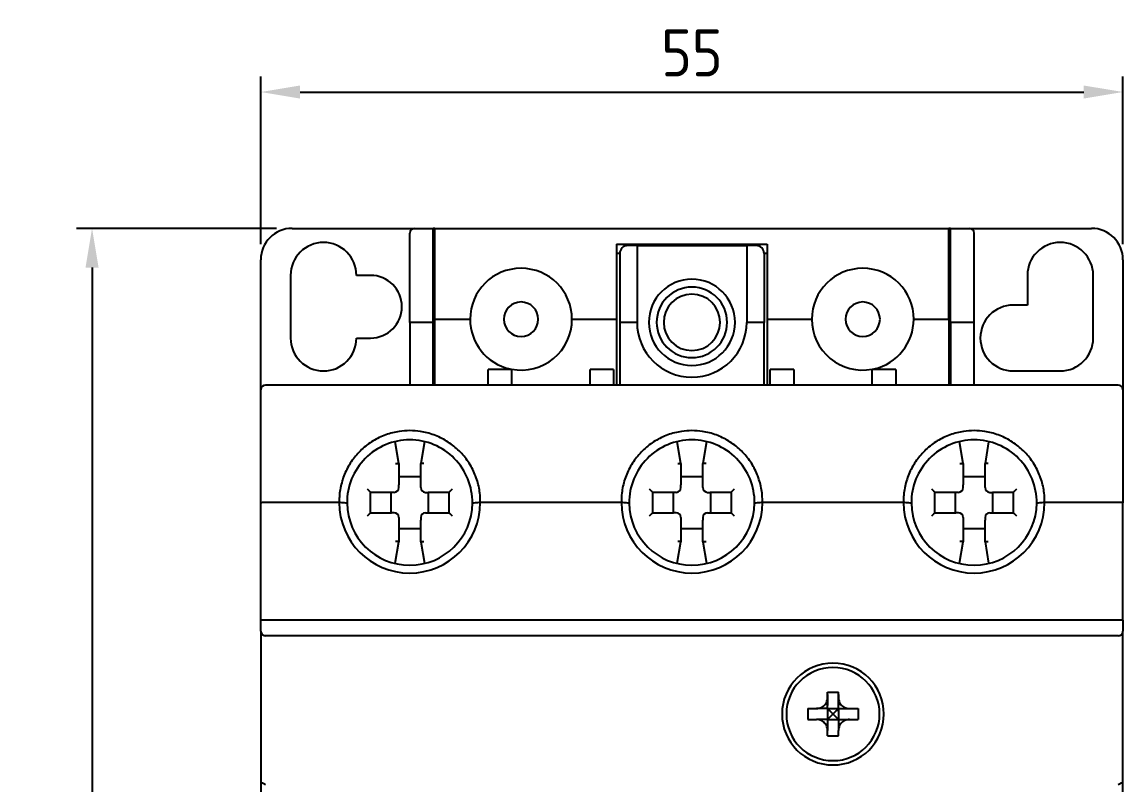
# Model space of a CAD drawing. Header units: millimetres. Extents: x 24815 to 37444, y -10619 to 6020.
# Drawn here: x 26126.7 to 26197, y 5808.5 to 5857.2 of the extents above; entities that cross this region are included whole.
import ezdxf

# ---------------------------------------------------------------- set-up
doc = ezdxf.new("R2010")
doc.units = ezdxf.units.MM
doc.layers.add('D', color=3, linetype='Continuous')
doc.layers.add('도면층1', color=255, linetype='Continuous')
doc.styles.get("Standard").update_dxf_attribs({"font": 'ISOCP.SHX', "bigfont": 'WHGTXT.SHX'})
doc.dimstyles.new('ISO-25$0', dxfattribs={"dimtxt": 2.5, "dimasz": 2.5, "dimexe": 1, "dimexo": 1, "dimgap": 1, "dimtad": 1, "dimdec": 4, "dimdsep": 46, "dimtxsty": 'Standard', "dimcen": 2.5, "dimadec": 0, "dimazin": 2, "dimtfac": 1, "dimtdec": 4, "dimtmove": 0, "dimatfit": 3, "dimfxl": 1, "dimarcsym": 0})

# ---------------------------------------------------------------- blocks, each defined once
blk = doc.blocks.new('*D644')
at = {"layer": 'D', "color": 0, "lineweight": -2, "transparency": 16777216}
for p, q in [((26141.962, 5843.064), (26141.962, 5853.766)), ((26196.962, 5843.064), (26196.962, 5853.766)), ((26144.462, 5852.766), (26194.462, 5852.766))]:
    blk.add_line(p, q, dxfattribs=at)
at = {"layer": 'D', "color": 0, "transparency": 16777216}
for points in [[(26144.462, 5853.182), (26144.462, 5852.349), (26141.962, 5852.766)], [(26194.462, 5853.182), (26194.462, 5852.349), (26196.962, 5852.766)]]:
    blk.add_solid(points, dxfattribs=at)
at = {"layer": 'Defpoints', "color": 0, "transparency": 16777216}
for p in [(26196.962, 5852.766), (26141.962, 5842.064), (26196.962, 5842.064)]:
    blk.add_point(p, dxfattribs=at)
at = {"layer": 'D', "color": 0, "transparency": 16777216, "insert": (26169.462, 5855.266), "char_height": 3, "attachment_point": 5}
blk.add_mtext('55', dxfattribs=at)
blk = doc.blocks.new('*D645')
at = {"layer": 'D', "color": 0, "lineweight": -2, "transparency": 16777216}
for p, q in [((26142.962, 5844.064), (26130.196, 5844.064)), ((26131.196, 5841.564), (26131.196, 5740.564)), ((26142.962, 5738.064), (26130.196, 5738.064))]:
    blk.add_line(p, q, dxfattribs=at)
at = {"layer": 'D', "color": 0, "transparency": 16777216}
for points in [[(26130.78, 5841.564), (26131.613, 5841.564), (26131.196, 5844.064)], [(26130.78, 5740.564), (26131.613, 5740.564), (26131.196, 5738.064)]]:
    blk.add_solid(points, dxfattribs=at)
at = {"layer": 'Defpoints', "color": 0, "transparency": 16777216}
for p in [(26143.962, 5844.064), (26131.196, 5738.064), (26143.962, 5738.064)]:
    blk.add_point(p, dxfattribs=at)
at = {"layer": 'D', "color": 0, "transparency": 16777216, "insert": (26128.696, 5791.064), "char_height": 3, "attachment_point": 5, "rotation": 90}
blk.add_mtext('106', dxfattribs=at)

msp = doc.modelspace()

# ---------------------------------------------------------------- linework, layer by layer
at = {"color": 7, "linetype": 'Continuous'}
for p, q in [((26178.1119, 5814.46429), (26178.8119, 5814.46429)), ((26178.1119, 5814.11429), (26178.1119, 5814.46429)), ((26178.1119, 5814.31429), (26178.1119, 5813.61429)), ((26178.1119, 5813.41429), (26178.1119, 5814.11429)), ((26178.8119, 5814.11429), (26178.8119, 5814.46429)), ((26178.8119, 5814.31429), (26178.8119, 5813.61429)), ((26178.8119, 5813.41429), (26178.8119, 5814.11429)), ((26176.8619, 5813.41429), (26177.4119, 5813.41429)), ((26176.8619, 5813.41429), (26176.8619, 5812.71429)), ((26178.1119, 5813.41429), (26177.4119, 5813.41429)), ((26178.1119, 5813.41429), (26178.8119, 5813.41429)), ((26178.1119, 5813.41429), (26178.1119, 5812.71429)), ((26178.8119, 5813.41429), (26179.5119, 5813.41429)), ((26178.8119, 5813.41429), (26178.8119, 5812.71429)), ((26179.5119, 5813.41429), (26180.0619, 5813.41429)), ((26180.0619, 5813.41429), (26180.0619, 5812.71429)), ((26176.8619, 5812.71429), (26177.4119, 5812.71429)), ((26178.1119, 5812.71429), (26177.4119, 5812.71429)), ((26178.1119, 5812.71429), (26178.8119, 5812.71429)), ((26178.8119, 5812.71429), (26179.5119, 5812.71429)), ((26179.5119, 5812.71429), (26180.0619, 5812.71429)), ((26178.1119, 5811.66429), (26178.1119, 5812.01429)), ((26178.8119, 5811.66429), (26178.8119, 5812.01429)), ((26178.1119, 5811.66429), (26178.8119, 5811.66429))]:
    msp.add_line(p, q, dxfattribs=at)
for radius, start, end in [(3.25, 0, 180), (2.97498, 0, 180), (3.25, 180, 0), (2.97498, 180, 0)]:
    msp.add_arc((26178.4619, 5813.06429), radius, start, end, dxfattribs=at)
for points, start_tangent, end_tangent in [([(26177.4119, 5813.41429), (26177.57195, 5813.43199), (26177.72081, 5813.48355), (26177.85148, 5813.5652), (26177.96099, 5813.67471), (26178.04264, 5813.80538), (26178.09421, 5813.95424), (26178.1119, 5814.11429)], (1, 0), (0, 1)), ([(26178.8119, 5814.11429), (26178.8296, 5813.95424), (26178.88117, 5813.80538), (26178.96282, 5813.67471), (26179.07233, 5813.5652), (26179.203, 5813.48355), (26179.35186, 5813.43199), (26179.5119, 5813.41429)], (0, -1), (1, 0)), ([(26178.1119, 5813.41429), (26178.22637, 5813.29982), (26178.34316, 5813.18303), (26178.4619, 5813.06429)], (0.70629883, -0.70791381), (0.70628713, -0.70792549)), ([(26178.4619, 5813.06429), (26178.58066, 5813.18304), (26178.69745, 5813.29983), (26178.8119, 5813.41429)], (0.70628724, 0.70792537), (0.70629943, 0.70791322)), ([(26178.1119, 5812.01429), (26178.09421, 5812.17434), (26178.04264, 5812.3232), (26177.96099, 5812.45386), (26177.85148, 5812.56338), (26177.72081, 5812.64503), (26177.57195, 5812.69659), (26177.4119, 5812.71429)], (0, 1), (-1, 0)), ([(26178.4619, 5813.06429), (26178.34316, 5812.94555), (26178.22637, 5812.82876), (26178.1119, 5812.71429)], (-0.70628713, -0.70792549), (-0.70629883, -0.70791381)), ([(26179.5119, 5812.71429), (26179.35186, 5812.69659), (26179.203, 5812.64503), (26179.07233, 5812.56338), (26178.96282, 5812.45386), (26178.88117, 5812.3232), (26178.8296, 5812.17434), (26178.8119, 5812.01429)], (-1, 0), (0, -1)), ([(26196.9619, 5808.53587), (26196.9521, 5808.59736), (26196.92186, 5808.63768), (26196.87286, 5808.65119), (26196.81028, 5808.63713), (26196.73817, 5808.5975), (26196.6619, 5808.53587)], (0, 1), (-0.73297393, -0.68025673))]:
    msp.add_spline(points, degree=3, dxfattribs=dict(at, start_tangent=start_tangent, end_tangent=end_tangent))
at = {"layer": '도면층1', "color": 7, "linetype": 'Continuous'}
for p, q in [((26143.9619, 5844.06429), (26151.7619, 5844.06429)), ((26151.4619, 5838.06429), (26151.4619, 5843.76429)), ((26151.7619, 5844.06429), (26152.9619, 5844.06429)), ((26152.9619, 5838.26429), (26152.9619, 5844.06429)), ((26153.0619, 5844.06429), (26152.9619, 5844.06429)), ((26153.0619, 5844.06429), (26185.8619, 5844.06429)), ((26153.0619, 5838.26429), (26153.0619, 5844.06429)), ((26185.8619, 5838.26429), (26185.8619, 5844.06429)), ((26185.9619, 5844.06429), (26185.8619, 5844.06429)), ((26185.9619, 5838.26429), (26185.9619, 5844.06429)), ((26185.9619, 5844.06429), (26187.1619, 5844.06429)), ((26187.1619, 5844.06429), (26194.9619, 5844.06429)), ((26187.4619, 5838.06429), (26187.4619, 5843.76429)), ((26164.6619, 5843.06429), (26164.6619, 5838.26429)), ((26164.6619, 5843.06429), (26165.3619, 5843.06429)), ((26165.3619, 5843.06429), (26165.9619, 5843.06429)), ((26165.9619, 5842.96429), (26165.3619, 5842.96429)), ((26165.9619, 5843.06429), (26172.9619, 5843.06429)), ((26165.9619, 5842.96429), (26165.9619, 5838.06429)), ((26165.9619, 5842.96429), (26172.9619, 5842.96429)), ((26172.9619, 5843.06429), (26173.5619, 5843.06429)), ((26173.5619, 5842.96429), (26172.9619, 5842.96429)), ((26172.9619, 5842.96429), (26172.9619, 5838.06429)), ((26173.5619, 5843.06429), (26174.2619, 5843.06429)), ((26174.2619, 5843.06429), (26174.2619, 5838.26429)), ((26152.9619, 5842.46429), (26153.0619, 5842.46429)), ((26164.8619, 5842.46429), (26164.6619, 5842.46429)), ((26164.8619, 5842.46429), (26164.8619, 5838.06429)), ((26174.0619, 5842.46429), (26174.0619, 5838.06429)), ((26174.2619, 5842.46429), (26174.0619, 5842.46429)), ((26185.8619, 5842.46429), (26185.9619, 5842.46429)), ((26141.9619, 5833.76429), (26141.9619, 5842.06429)), ((26196.9619, 5842.06429), (26196.9619, 5833.76429)), ((26143.8619, 5841.06429), (26143.8619, 5837.06429)), ((26148.9619, 5841.06429), (26148.0619, 5841.06429)), ((26190.8619, 5841.06429), (26190.8619, 5839.16429)), ((26195.0619, 5837.06429), (26195.0619, 5841.06429)), ((26190.8619, 5839.16429), (26189.9619, 5839.16429)), ((26152.9619, 5838.06429), (26151.4619, 5838.06429)), ((26151.4619, 5838.06429), (26151.4619, 5834.06429)), ((26152.9619, 5838.06429), (26152.9619, 5838.26429)), ((26152.9619, 5834.06429), (26152.9619, 5838.06429)), ((26153.0619, 5838.26429), (26155.3119, 5838.26429)), ((26153.0619, 5838.06429), (26153.0619, 5838.26429)), ((26153.0619, 5834.06429), (26153.0619, 5838.06429)), ((26161.8119, 5838.26429), (26164.6619, 5838.26429)), ((26164.6619, 5838.26429), (26164.6619, 5834.06429)), ((26165.9619, 5838.06429), (26164.8619, 5838.06429)), ((26164.8619, 5838.06429), (26164.8619, 5834.06429)), ((26174.0619, 5838.06429), (26172.9619, 5838.06429)), ((26174.0619, 5834.06429), (26174.0619, 5838.06429)), ((26174.2619, 5838.26429), (26177.1119, 5838.26429)), ((26174.2619, 5838.26429), (26174.2619, 5834.06429)), ((26183.6119, 5838.26429), (26185.8619, 5838.26429)), ((26185.8619, 5838.26429), (26185.8619, 5838.06429)), ((26185.8619, 5838.06429), (26185.8619, 5834.06429)), ((26185.9619, 5838.06429), (26185.9619, 5838.26429)), ((26187.4619, 5838.06429), (26185.9619, 5838.06429)), ((26185.9619, 5838.06429), (26185.9619, 5834.06429)), ((26187.4619, 5834.06429), (26187.4619, 5838.06429)), ((26148.0619, 5837.06429), (26148.9619, 5837.06429)), ((26156.4619, 5834.06429), (26156.4619, 5835.06429)), ((26157.9619, 5835.06429), (26156.4619, 5835.06429)), ((26157.9619, 5835.06429), (26157.9619, 5834.06429)), ((26162.9619, 5834.06429), (26162.9619, 5835.06429)), ((26164.4619, 5835.06429), (26162.9619, 5835.06429)), ((26164.4619, 5835.06429), (26164.4619, 5834.06429)), ((26174.4619, 5834.06429), (26174.4619, 5835.06429)), ((26175.9619, 5835.06429), (26174.4619, 5835.06429)), ((26175.9619, 5835.06429), (26175.9619, 5834.06429)), ((26180.9619, 5834.06429), (26180.9619, 5835.06429)), ((26182.4619, 5835.06429), (26180.9619, 5835.06429)), ((26182.4619, 5835.06429), (26182.4619, 5834.06429)), ((26189.9619, 5834.96429), (26192.9619, 5834.96429)), ((26141.9619, 5826.53804), (26141.9619, 5833.76429)), ((26196.6619, 5834.06429), (26142.2619, 5834.06429)), ((26196.9619, 5833.76429), (26196.9619, 5826.53804)), ((26196.9619, 5833.76429), (26196.9619, 5826.53804)), ((26150.7619, 5829.06429), (26150.5305, 5830.43969)), ((26152.39331, 5830.43969), (26152.1619, 5829.06429)), ((26168.7619, 5829.06429), (26168.5305, 5830.43969)), ((26170.39331, 5830.43969), (26170.1619, 5829.06429)), ((26186.7619, 5829.06429), (26186.5305, 5830.43969)), ((26188.39331, 5830.43969), (26188.1619, 5829.06429)), ((26150.7619, 5829.06429), (26150.7619, 5827.685)), ((26150.7619, 5829.06429), (26150.7619, 5827.685)), ((26152.1619, 5827.685), (26152.1619, 5829.06429)), ((26152.1619, 5827.685), (26152.1619, 5829.06429)), ((26168.7619, 5829.06429), (26168.7619, 5827.685)), ((26168.7619, 5829.06429), (26168.7619, 5827.685)), ((26170.1619, 5827.685), (26170.1619, 5829.06429)), ((26170.1619, 5827.685), (26170.1619, 5829.06429)), ((26186.7619, 5829.06429), (26186.7619, 5827.685)), ((26186.7619, 5829.06429), (26186.7619, 5827.685)), ((26188.1619, 5827.685), (26188.1619, 5829.06429)), ((26188.1619, 5827.685), (26188.1619, 5829.06429)), ((26152.1619, 5828.21429), (26150.7619, 5828.21429)), ((26170.1619, 5828.21429), (26168.7619, 5828.21429)), ((26188.1619, 5828.21429), (26186.7619, 5828.21429)), ((26150.7619, 5827.51429), (26150.7619, 5827.685)), ((26152.1619, 5827.51429), (26152.1619, 5827.685)), ((26168.7619, 5827.51429), (26168.7619, 5827.685)), ((26170.1619, 5827.51429), (26170.1619, 5827.685)), ((26186.7619, 5827.51429), (26186.7619, 5827.685)), ((26188.1619, 5827.51429), (26188.1619, 5827.685)), ((26150.29119, 5827.21429), (26148.9619, 5827.21429)), ((26150.29119, 5827.21429), (26148.9619, 5827.21429)), ((26148.9619, 5825.91429), (26148.9619, 5827.21429)), ((26150.2619, 5827.21429), (26150.2619, 5825.91429)), ((26150.4619, 5827.21429), (26150.29119, 5827.21429)), ((26152.4619, 5827.21429), (26152.63262, 5827.21429)), ((26153.9619, 5827.21429), (26152.63262, 5827.21429)), ((26153.9619, 5827.21429), (26152.63262, 5827.21429)), ((26152.6619, 5825.91429), (26152.6619, 5827.21429)), ((26153.9619, 5827.21429), (26153.9619, 5825.91429)), ((26168.29119, 5827.21429), (26166.9619, 5827.21429)), ((26168.29119, 5827.21429), (26166.9619, 5827.21429)), ((26166.9619, 5825.91429), (26166.9619, 5827.21429)), ((26168.2619, 5827.21429), (26168.2619, 5825.91429)), ((26168.4619, 5827.21429), (26168.29119, 5827.21429)), ((26170.4619, 5827.21429), (26170.63262, 5827.21429)), ((26171.9619, 5827.21429), (26170.63262, 5827.21429)), ((26171.9619, 5827.21429), (26170.63262, 5827.21429)), ((26170.6619, 5825.91429), (26170.6619, 5827.21429)), ((26171.9619, 5827.21429), (26171.9619, 5825.91429)), ((26184.9619, 5825.91429), (26184.9619, 5827.21429)), ((26186.29119, 5827.21429), (26184.9619, 5827.21429)), ((26186.29119, 5827.21429), (26184.9619, 5827.21429)), ((26186.2619, 5827.21429), (26186.2619, 5825.91429)), ((26186.4619, 5827.21429), (26186.29119, 5827.21429)), ((26188.4619, 5827.21429), (26188.63262, 5827.21429)), ((26189.9619, 5827.21429), (26188.63262, 5827.21429)), ((26189.9619, 5827.21429), (26188.63262, 5827.21429)), ((26188.6619, 5825.91429), (26188.6619, 5827.21429)), ((26189.9619, 5827.21429), (26189.9619, 5825.91429)), ((26141.9619, 5819.06429), (26141.9619, 5826.53804)), ((26141.9619, 5819.06429), (26141.9619, 5826.53804)), ((26146.9619, 5826.56429), (26142.2619, 5826.56429)), ((26164.9619, 5826.56429), (26155.9619, 5826.56429)), ((26182.9619, 5826.56429), (26173.9619, 5826.56429)), ((26196.6619, 5826.56429), (26191.9619, 5826.56429)), ((26196.9619, 5819.06429), (26196.9619, 5826.53804)), ((26148.9619, 5825.91429), (26150.29119, 5825.91429)), ((26148.9619, 5825.91429), (26150.29119, 5825.91429)), ((26150.4619, 5825.91429), (26150.29119, 5825.91429)), ((26150.7619, 5825.61429), (26150.7619, 5825.44358)), ((26150.7619, 5825.44358), (26150.7619, 5824.06429)), ((26150.7619, 5825.44358), (26150.7619, 5824.06429)), ((26152.1619, 5825.61429), (26152.1619, 5825.44358)), ((26152.1619, 5824.06429), (26152.1619, 5825.44358)), ((26152.1619, 5824.06429), (26152.1619, 5825.44358)), ((26152.4619, 5825.91429), (26152.63262, 5825.91429)), ((26152.63262, 5825.91429), (26153.9619, 5825.91429)), ((26152.63262, 5825.91429), (26153.9619, 5825.91429)), ((26166.9619, 5825.91429), (26168.29119, 5825.91429)), ((26166.9619, 5825.91429), (26168.29119, 5825.91429)), ((26168.4619, 5825.91429), (26168.29119, 5825.91429)), ((26168.7619, 5825.61429), (26168.7619, 5825.44358)), ((26168.7619, 5825.44358), (26168.7619, 5824.06429)), ((26168.7619, 5825.44358), (26168.7619, 5824.06429)), ((26170.1619, 5825.61429), (26170.1619, 5825.44358)), ((26170.1619, 5824.06429), (26170.1619, 5825.44358)), ((26170.1619, 5824.06429), (26170.1619, 5825.44358)), ((26170.4619, 5825.91429), (26170.63262, 5825.91429)), ((26170.63262, 5825.91429), (26171.9619, 5825.91429)), ((26170.63262, 5825.91429), (26171.9619, 5825.91429)), ((26184.9619, 5825.91429), (26186.29119, 5825.91429)), ((26184.9619, 5825.91429), (26186.29119, 5825.91429)), ((26186.4619, 5825.91429), (26186.29119, 5825.91429)), ((26186.7619, 5825.61429), (26186.7619, 5825.44358)), ((26186.7619, 5825.44358), (26186.7619, 5824.06429)), ((26186.7619, 5825.44358), (26186.7619, 5824.06429)), ((26188.1619, 5825.61429), (26188.1619, 5825.44358)), ((26188.1619, 5824.06429), (26188.1619, 5825.44358)), ((26188.1619, 5824.06429), (26188.1619, 5825.44358)), ((26188.4619, 5825.91429), (26188.63262, 5825.91429)), ((26188.63262, 5825.91429), (26189.9619, 5825.91429)), ((26188.63262, 5825.91429), (26189.9619, 5825.91429)), ((26150.7619, 5824.91429), (26152.1619, 5824.91429)), ((26168.7619, 5824.91429), (26170.1619, 5824.91429)), ((26186.7619, 5824.91429), (26188.1619, 5824.91429)), ((26150.5304, 5822.68831), (26150.7619, 5824.06429)), ((26152.1619, 5824.06429), (26152.3934, 5822.68837)), ((26168.5304, 5822.68831), (26168.7619, 5824.06429)), ((26170.1619, 5824.06429), (26170.3934, 5822.68837)), ((26186.5304, 5822.68831), (26186.7619, 5824.06429)), ((26188.1619, 5824.06429), (26188.3934, 5822.68837)), ((26196.9619, 5819.06429), (26141.9619, 5819.06429)), ((26141.9619, 5818.36429), (26141.9619, 5819.06429)), ((26196.9619, 5819.06429), (26196.9619, 5818.36429)), ((26141.9619, 5818.36429), (26141.9619, 5804.73793)), ((26196.9619, 5804.73793), (26196.9619, 5818.36429)), ((26196.6619, 5818.06429), (26142.2619, 5818.06429)), ((26178.1119, 5814.46429), (26178.8119, 5814.46429)), ((26178.1119, 5814.11429), (26178.1119, 5814.46429)), ((26178.1119, 5813.41429), (26178.1119, 5814.11429)), ((26178.8119, 5814.11429), (26178.8119, 5814.46429)), ((26178.8119, 5813.41429), (26178.8119, 5814.11429)), ((26176.8619, 5813.41429), (26176.8619, 5812.71429)), ((26176.8619, 5813.41429), (26177.4119, 5813.41429)), ((26178.1119, 5813.41429), (26177.4119, 5813.41429)), ((26178.1119, 5813.41429), (26178.8119, 5813.41429)), ((26178.1119, 5813.41429), (26178.1119, 5812.71429)), ((26178.8119, 5813.41429), (26178.8119, 5812.71429)), ((26178.8119, 5813.41429), (26179.5119, 5813.41429)), ((26179.5119, 5813.41429), (26180.0619, 5813.41429)), ((26180.0619, 5813.41429), (26180.0619, 5812.71429)), ((26176.8619, 5812.71429), (26177.4119, 5812.71429)), ((26178.1119, 5812.71429), (26177.4119, 5812.71429)), ((26178.1119, 5812.71429), (26178.8119, 5812.71429)), ((26178.1119, 5812.71429), (26178.1119, 5812.01429)), ((26178.8119, 5812.71429), (26179.5119, 5812.71429)), ((26178.8119, 5812.71429), (26178.8119, 5812.01429)), ((26179.5119, 5812.71429), (26180.0619, 5812.71429)), ((26178.1119, 5811.66429), (26178.1119, 5812.01429)), ((26178.8119, 5811.66429), (26178.8119, 5812.01429)), ((26178.1119, 5811.66429), (26178.8119, 5811.66429))]:
    msp.add_line(p, q, dxfattribs=at)
for centre, radius, start, end in [((26143.9619, 5842.06429), 2, 90, 180), ((26151.7619, 5843.76429), 0.3, 90, 180), ((26187.1619, 5843.76429), 0.3, 0, 90), ((26194.9619, 5842.06429), 2, 0, 90), ((26145.9619, 5841.06429), 2.1, 0, 180), ((26165.3619, 5842.46429), 0.5, 90, 180), ((26173.5619, 5842.46429), 0.5, 0, 90), ((26192.9619, 5841.06429), 2.1, 0, 180), ((26158.5619, 5838.26429), 3.25, 0, 180), ((26180.3619, 5838.26429), 3.25, 0, 180), ((26148.9619, 5839.06429), 2, 270, 90), ((26169.4619, 5838.06429), 2.74997, 0, 180), ((26169.4619, 5838.06429), 2.25, 0, 180), ((26158.5619, 5838.26429), 1.1, 0, 180), ((26169.4619, 5838.06429), 1.8, 0, 180), ((26180.3619, 5838.26429), 1.1, 0, 180), ((26189.9619, 5837.06429), 2.1, 90, 270), ((26158.5619, 5838.26429), 3.25, 180, 257.1428571), ((26158.5619, 5838.26429), 1.1, 180, 0), ((26158.5619, 5838.26429), 3.25, 259.3577251, 0), ((26169.4619, 5838.06429), 3.5, 180, 0), ((26169.4619, 5838.06429), 2.74997, 180, 0), ((26169.4619, 5838.06429), 2.25, 180, 0), ((26169.4619, 5838.06429), 1.8, 180, 0), ((26180.3619, 5838.26429), 3.25, 180, 280.6422749), ((26180.3619, 5838.26429), 1.1, 180, 0), ((26180.3619, 5838.26429), 3.25, 282.8571429, 0), ((26145.9619, 5837.06429), 2.1, 180, 0), ((26192.9619, 5837.06429), 2.1, 270, 0), ((26158.5619, 5838.26429), 3.25, 257.1428571, 259.3577251), ((26180.3619, 5838.26429), 3.25, 280.6422749, 282.8571429), ((26142.2619, 5833.76429), 0.3, 90, 180), ((26196.6619, 5833.76429), 0.3, 0, 90), ((26151.4619, 5826.56429), 4, 90, 180.5582301), ((26151.4619, 5826.56429), 4, 359.4427786, 90), ((26169.4619, 5826.56429), 4, 90, 180.5582301), ((26169.4619, 5826.56429), 4, 359.4427786, 90), ((26187.4619, 5826.56429), 4, 90, 180.5582301), ((26187.4619, 5826.56429), 4, 359.4427786, 90), ((26150.4619, 5827.51429), 0.3, 270, 0), ((26150.4619, 5827.51429), 0.3, 270, 0), ((26152.4619, 5827.51429), 0.3, 180, 270), ((26152.4619, 5827.51429), 0.3, 180, 270), ((26168.4619, 5827.51429), 0.3, 270, 0), ((26168.4619, 5827.51429), 0.3, 270, 0), ((26170.4619, 5827.51429), 0.3, 180, 270), ((26170.4619, 5827.51429), 0.3, 180, 270), ((26186.4619, 5827.51429), 0.3, 270, 0), ((26186.4619, 5827.51429), 0.3, 270, 0), ((26188.4619, 5827.51429), 0.3, 180, 270), ((26188.4619, 5827.51429), 0.3, 180, 270), ((26151.4619, 5826.56429), 4.49997, 180, 0), ((26151.4619, 5826.56429), 4, 180.5582301, 270), ((26151.4619, 5826.56429), 4, 270, 359.4427786), ((26169.4619, 5826.56429), 4.49997, 180, 0), ((26169.4619, 5826.56429), 4, 180.5582301, 270), ((26169.4619, 5826.56429), 4, 270, 359.4427786), ((26187.4619, 5826.56429), 4.49997, 180, 0), ((26187.4619, 5826.56429), 4, 180.5582301, 270), ((26187.4619, 5826.56429), 4, 270, 359.4427786), ((26150.4619, 5825.61429), 0.3, 0, 90), ((26150.4619, 5825.61429), 0.3, 0, 90), ((26152.4619, 5825.61429), 0.3, 90, 180), ((26152.4619, 5825.61429), 0.3, 90, 180), ((26168.4619, 5825.61429), 0.3, 0, 90), ((26168.4619, 5825.61429), 0.3, 0, 90), ((26170.4619, 5825.61429), 0.3, 90, 180), ((26170.4619, 5825.61429), 0.3, 90, 180), ((26186.4619, 5825.61429), 0.3, 0, 90), ((26186.4619, 5825.61429), 0.3, 0, 90), ((26188.4619, 5825.61429), 0.3, 90, 180), ((26188.4619, 5825.61429), 0.3, 90, 180)]:
    msp.add_arc(centre, radius, start, end, dxfattribs=at)
for points, start_tangent, end_tangent in [([(26151.4619, 5831.15147), (26150.79708, 5831.10173), (26149.93531, 5830.88426), (26149.1187, 5830.49291), (26148.39391, 5829.94314), (26147.7973, 5829.26275), (26147.34873, 5828.47643), (26147.06517, 5827.60962), (26146.96218, 5826.70103), (26146.96273, 5826.56429)], (-1, -0.00006423), (0.01933118, -0.99981314)), ([(26155.96108, 5826.56429), (26155.96169, 5826.69522), (26155.86012, 5827.60281), (26155.57839, 5828.46895), (26155.13192, 5829.25514), (26154.53753, 5829.93601), (26153.81498, 5830.48687), (26153.00048, 5830.87992), (26152.14047, 5831.09966), (26151.4619, 5831.15146)], (0.01932513, 0.99981325), (-1, -0.00001305)), ([(26169.4619, 5831.15147), (26168.79708, 5831.10173), (26167.93531, 5830.88426), (26167.1187, 5830.49291), (26166.39391, 5829.94314), (26165.7973, 5829.26275), (26165.34873, 5828.47643), (26165.06517, 5827.60962), (26164.96218, 5826.70103), (26164.96273, 5826.56429)], (-1, -0.00006423), (0.01933118, -0.99981314)), ([(26173.96108, 5826.56429), (26173.96169, 5826.69522), (26173.86012, 5827.60281), (26173.57839, 5828.46895), (26173.13192, 5829.25514), (26172.53753, 5829.93601), (26171.81498, 5830.48687), (26171.00048, 5830.87992), (26170.14047, 5831.09966), (26169.4619, 5831.15146)], (0.01932513, 0.99981325), (-1, -0.00001305)), ([(26187.4619, 5831.15147), (26186.79708, 5831.10173), (26185.93531, 5830.88426), (26185.1187, 5830.49291), (26184.39391, 5829.94314), (26183.7973, 5829.26275), (26183.34873, 5828.47643), (26183.06517, 5827.60962), (26182.96218, 5826.70103), (26182.96273, 5826.56429)], (-1, -0.00006423), (0.01933118, -0.99981314)), ([(26191.96108, 5826.56429), (26191.96169, 5826.69522), (26191.86012, 5827.60281), (26191.57839, 5828.46895), (26191.13192, 5829.25514), (26190.53753, 5829.93601), (26189.81498, 5830.48687), (26189.00048, 5830.87992), (26188.14047, 5831.09966), (26187.4619, 5831.15146)], (0.01932513, 0.99981325), (-1, -0.00001305)), ([(26150.5619, 5829.04758), (26150.63831, 5829.05397), (26150.70319, 5829.05938), (26150.74663, 5829.06301), (26150.7619, 5829.06429)], (0.99652911, 0.08324505), (0.99652911, 0.08324505)), ([(26152.3619, 5829.04758), (26152.2855, 5829.05397), (26152.22062, 5829.05938), (26152.17718, 5829.06301), (26152.1619, 5829.06429)], (-0.99652911, 0.08324505), (-0.99652911, 0.08324505)), ([(26168.5619, 5829.04758), (26168.63831, 5829.05397), (26168.70319, 5829.05938), (26168.74663, 5829.06301), (26168.7619, 5829.06429)], (0.99652911, 0.08324505), (0.99652911, 0.08324505)), ([(26170.3619, 5829.04758), (26170.2855, 5829.05397), (26170.22062, 5829.05938), (26170.17718, 5829.06301), (26170.1619, 5829.06429)], (-0.99652911, 0.08324505), (-0.99652911, 0.08324505)), ([(26186.5619, 5829.04758), (26186.63831, 5829.05397), (26186.70319, 5829.05938), (26186.74663, 5829.06301), (26186.7619, 5829.06429)], (0.99652911, 0.08324505), (0.99652911, 0.08324505)), ([(26188.3619, 5829.04758), (26188.2855, 5829.05397), (26188.22062, 5829.05938), (26188.17718, 5829.06301), (26188.1619, 5829.06429)], (-0.99652911, 0.08324505), (-0.99652911, 0.08324505)), ([(26148.9619, 5827.21429), (26148.95132, 5827.22487), (26148.92528, 5827.25091), (26148.8899, 5827.2863), (26148.84899, 5827.3272), (26148.8054, 5827.37079), (26148.7619, 5827.41429)], (-0.70710678, 0.70710678), (-0.70710678, 0.70710678)), ([(26154.1619, 5827.41429), (26154.11841, 5827.37079), (26154.07482, 5827.3272), (26154.03391, 5827.2863), (26153.99852, 5827.25091), (26153.97249, 5827.22487), (26153.9619, 5827.21429)], (-0.70710678, -0.70710678), (-0.70710678, -0.70710678)), ([(26166.9619, 5827.21429), (26166.95132, 5827.22487), (26166.92528, 5827.25091), (26166.8899, 5827.2863), (26166.84899, 5827.3272), (26166.8054, 5827.37079), (26166.7619, 5827.41429)], (-0.70710678, 0.70710678), (-0.70710678, 0.70710678)), ([(26172.1619, 5827.41429), (26172.11841, 5827.37079), (26172.07482, 5827.3272), (26172.03391, 5827.2863), (26171.99852, 5827.25091), (26171.97249, 5827.22487), (26171.9619, 5827.21429)], (-0.70710678, -0.70710678), (-0.70710678, -0.70710678)), ([(26184.9619, 5827.21429), (26184.95132, 5827.22487), (26184.92528, 5827.25091), (26184.8899, 5827.2863), (26184.84899, 5827.3272), (26184.8054, 5827.37079), (26184.7619, 5827.41429)], (-0.70710678, 0.70710678), (-0.70710678, 0.70710678)), ([(26190.1619, 5827.41429), (26190.11841, 5827.37079), (26190.07482, 5827.3272), (26190.03391, 5827.2863), (26189.99852, 5827.25091), (26189.97249, 5827.22487), (26189.9619, 5827.21429)], (-0.70710678, -0.70710678), (-0.70710678, -0.70710678)), ([(26142.2619, 5826.56429), (26142.14688, 5826.56228), (26142.04955, 5826.55658), (26141.98465, 5826.54807), (26141.9619, 5826.53804)], (-1, 0), (0, -1)), ([(26147.46211, 5826.52541), (26147.29723, 5826.54048), (26147.13053, 5826.55485), (26146.96192, 5826.56429)], (-0.99543709, 0.09542016), (-0.99699347, 0.07748561)), ([(26155.96187, 5826.56429), (26155.79331, 5826.55501), (26155.62661, 5826.54063), (26155.46169, 5826.52541)], (-0.99699348, -0.07748553), (-0.99543711, -0.09541993)), ([(26165.46211, 5826.52541), (26165.29723, 5826.54048), (26165.13053, 5826.55485), (26164.96192, 5826.56429)], (-0.99543709, 0.09542016), (-0.99699347, 0.07748561)), ([(26173.96187, 5826.56429), (26173.79331, 5826.55501), (26173.62661, 5826.54063), (26173.46169, 5826.52541)], (-0.99699348, -0.07748553), (-0.99543711, -0.09541993)), ([(26183.46211, 5826.52541), (26183.29723, 5826.54048), (26183.13053, 5826.55485), (26182.96192, 5826.56429)], (-0.99543709, 0.09542016), (-0.99699347, 0.07748561)), ([(26191.96187, 5826.56429), (26191.79331, 5826.55501), (26191.62661, 5826.54063), (26191.46169, 5826.52541)], (-0.99699348, -0.07748553), (-0.99543711, -0.09541993)), ([(26196.9619, 5826.53804), (26196.93916, 5826.54807), (26196.87426, 5826.55658), (26196.77693, 5826.56228), (26196.6619, 5826.56429)], (0, 1), (-1, 0)), ([(26148.7619, 5825.71429), (26148.8054, 5825.75779), (26148.84899, 5825.80138), (26148.8899, 5825.84228), (26148.92528, 5825.87767), (26148.95132, 5825.90371), (26148.9619, 5825.91429)], (0.70710678, 0.70710678), (0.70710678, 0.70710678)), ([(26153.9619, 5825.91429), (26153.97249, 5825.90371), (26153.99852, 5825.87767), (26154.03391, 5825.84228), (26154.07482, 5825.80138), (26154.11841, 5825.75779), (26154.1619, 5825.71429)], (0.70710678, -0.70710678), (0.70710678, -0.70710678)), ([(26166.7619, 5825.71429), (26166.8054, 5825.75779), (26166.84899, 5825.80138), (26166.8899, 5825.84228), (26166.92528, 5825.87767), (26166.95132, 5825.90371), (26166.9619, 5825.91429)], (0.70710678, 0.70710678), (0.70710678, 0.70710678)), ([(26171.9619, 5825.91429), (26171.97249, 5825.90371), (26171.99852, 5825.87767), (26172.03391, 5825.84228), (26172.07482, 5825.80138), (26172.11841, 5825.75779), (26172.1619, 5825.71429)], (0.70710678, -0.70710678), (0.70710678, -0.70710678)), ([(26184.7619, 5825.71429), (26184.8054, 5825.75779), (26184.84899, 5825.80138), (26184.8899, 5825.84228), (26184.92528, 5825.87767), (26184.95132, 5825.90371), (26184.9619, 5825.91429)], (0.70710678, 0.70710678), (0.70710678, 0.70710678)), ([(26189.9619, 5825.91429), (26189.97249, 5825.90371), (26189.99852, 5825.87767), (26190.03391, 5825.84228), (26190.07482, 5825.80138), (26190.11841, 5825.75779), (26190.1619, 5825.71429)], (0.70710678, -0.70710678), (0.70710678, -0.70710678)), ([(26150.7619, 5824.06429), (26150.74663, 5824.06557), (26150.70319, 5824.06919), (26150.63831, 5824.07461), (26150.5619, 5824.081)], (-0.99652911, 0.08324505), (-0.99652911, 0.08324505)), ([(26152.1619, 5824.06429), (26152.17718, 5824.06557), (26152.22062, 5824.06919), (26152.2855, 5824.07461), (26152.3619, 5824.081)], (0.99652911, 0.08324505), (0.99652911, 0.08324505)), ([(26168.7619, 5824.06429), (26168.74663, 5824.06557), (26168.70319, 5824.06919), (26168.63831, 5824.07461), (26168.5619, 5824.081)], (-0.99652911, 0.08324505), (-0.99652911, 0.08324505)), ([(26170.1619, 5824.06429), (26170.17718, 5824.06557), (26170.22062, 5824.06919), (26170.2855, 5824.07461), (26170.3619, 5824.081)], (0.99652911, 0.08324505), (0.99652911, 0.08324505)), ([(26186.7619, 5824.06429), (26186.74663, 5824.06557), (26186.70319, 5824.06919), (26186.63831, 5824.07461), (26186.5619, 5824.081)], (-0.99652911, 0.08324505), (-0.99652911, 0.08324505)), ([(26188.1619, 5824.06429), (26188.17718, 5824.06557), (26188.22062, 5824.06919), (26188.2855, 5824.07461), (26188.3619, 5824.081)], (0.99652911, 0.08324505), (0.99652911, 0.08324505)), ([(26141.9619, 5818.36429), (26141.97817, 5818.26684), (26142.02206, 5818.18408), (26142.08676, 5818.12072), (26142.1699, 5818.07875), (26142.2619, 5818.06429)], (0, -1), (1, 0)), ([(26196.6619, 5818.06429), (26196.75391, 5818.07875), (26196.83705, 5818.12072), (26196.90175, 5818.18408), (26196.94564, 5818.26684), (26196.9619, 5818.36429)], (1, 0), (0, 1)), ([(26177.4119, 5813.41429), (26177.57195, 5813.43199), (26177.72081, 5813.48355), (26177.85148, 5813.5652), (26177.96099, 5813.67471), (26178.04264, 5813.80538), (26178.09421, 5813.95424), (26178.1119, 5814.11429)], (1, 0), (0, 1)), ([(26178.8119, 5814.11429), (26178.8296, 5813.95424), (26178.88117, 5813.80538), (26178.96282, 5813.67471), (26179.07233, 5813.5652), (26179.203, 5813.48355), (26179.35186, 5813.43199), (26179.5119, 5813.41429)], (0, -1), (1, 0)), ([(26178.1119, 5813.41429), (26178.22637, 5813.29982), (26178.34316, 5813.18303), (26178.4619, 5813.06429)], (0.70629883, -0.70791381), (0.70628713, -0.70792549)), ([(26178.4619, 5813.06429), (26178.58066, 5813.18304), (26178.69745, 5813.29983), (26178.8119, 5813.41429)], (0.70628724, 0.70792537), (0.70629943, 0.70791322)), ([(26178.1119, 5812.01429), (26178.09421, 5812.17434), (26178.04264, 5812.3232), (26177.96099, 5812.45386), (26177.85148, 5812.56338), (26177.72081, 5812.64503), (26177.57195, 5812.69659), (26177.4119, 5812.71429)], (0, 1), (-1, 0)), ([(26178.4619, 5813.06429), (26178.34316, 5812.94555), (26178.22637, 5812.82876), (26178.1119, 5812.71429)], (-0.70628713, -0.70792549), (-0.70629883, -0.70791381)), ([(26178.8119, 5812.71429), (26178.69745, 5812.82874), (26178.58066, 5812.94553), (26178.4619, 5813.06429)], (-0.70629962, 0.70791302), (-0.70628728, 0.70792534)), ([(26179.5119, 5812.71429), (26179.35186, 5812.69659), (26179.203, 5812.64503), (26179.07233, 5812.56338), (26178.96282, 5812.45386), (26178.88117, 5812.3232), (26178.8296, 5812.17434), (26178.8119, 5812.01429)], (-1, 0), (0, -1)), ([(26142.2619, 5808.53587), (26142.18714, 5808.59647), (26142.11431, 5808.63682), (26142.05122, 5808.65118), (26142.00252, 5808.63806), (26141.97205, 5808.59824), (26141.9619, 5808.53587)], (-0.73297393, 0.68025673), (0, -1))]:
    msp.add_spline(points, degree=3, dxfattribs=dict(at, start_tangent=start_tangent, end_tangent=end_tangent))

# ---------------------------------------------------------------- dimensions: what is measured, and where the dimension line sits
at = {"layer": 'D'}
dim = msp.add_linear_dim(base=(26196.9619, 5852.76572), p1=(26141.9619, 5842.06429), p2=(26196.9619, 5842.06429), dimstyle='ISO-25$0', override={"dimtxt": 3}, dxfattribs=at)
dim.commit()
dim.dimension.update_dxf_attribs({"geometry": '*D644', "text_midpoint": (26169.4619, 5852.76572), "dimtype": 160})
dim = msp.add_linear_dim(base=(26131.19618, 5738.06429), p1=(26143.9619, 5844.06429), p2=(26143.9619, 5738.06429), angle=90, dimstyle='ISO-25$0', override={"dimtxt": 3}, dxfattribs=at)
dim.commit()
dim.dimension.update_dxf_attribs({"geometry": '*D645', "text_midpoint": (26131.19618, 5791.06429), "dimtype": 160})

doc.saveas('drawing.dxf')
